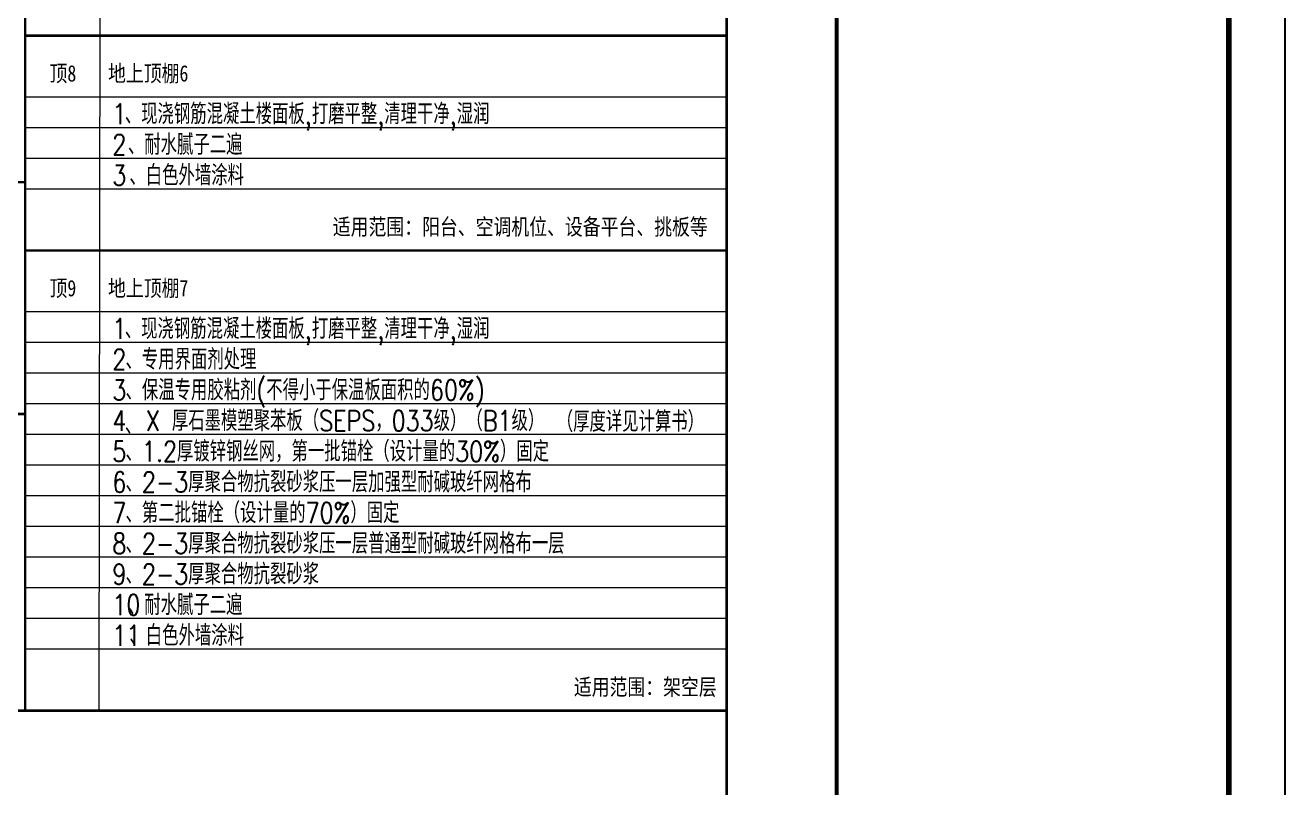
# Model space of a CAD drawing. Extents: x -518115 to 1124316, y -209821 to 1628073.
# Drawn here: x 875249 to 897714, y 969149 to 982750 of the extents above; entities that cross this region are included whole.
import ezdxf
from ezdxf.enums import TextEntityAlignment as Align

# ---------------------------------------------------------------- set-up
doc = ezdxf.new("R2010")
doc.units = 0
doc.header["$LTSCALE"] = 1000
doc.header["$MEASUREMENT"] = 0
doc.linetypes.add('CENTER', pattern=[50.8, 31.75, -6.35, 6.35, -6.35])
for name, color, linetype in [('3', 3, 'CENTER'), ('PUB_TEXT', 4, 'Continuous'), ('text', 7, 'Continuous'), ('图框', 140, 'Continuous')]:
    doc.layers.add(name, color=color, linetype=linetype)
doc.layers.add('yichutu', color=7, linetype='Continuous', true_color=0xffffff, plot=False)
doc.layers.add('填充', color=251, linetype='Continuous', lineweight=5)
doc.styles.add('-黑体', font='', dxfattribs={"width": 0.8})
doc.styles.add('_HZTXT', font='txt.shx', dxfattribs={"width": 0.8, "bigfont": 'hztxt.shx'})
doc.styles.get('-黑体').set_extended_font_data('SimHei')

# ---------------------------------------------------------------- blocks, each defined once
blk = doc.blocks.new('yct-841-594-84100-59399.9999999999-100-1000.0')
at = {"layer": 'yichutu', "color": 7, "true_color": 0xffffff}
blk.add_lwpolyline([(0, 0), (0, 59400), (84100, 59400), (84100, 0)], close=True, dxfattribs=at)
blk = doc.blocks.new('TK')
at = {"layer": '图框'}
blk.add_lwpolyline([(465375, 548714), (549475, 548714), (549475, 489314), (465375, 489314)], close=True, dxfattribs=at)
blk.add_lwpolyline([(465375, 548714), (549475, 548714), (549475, 489314), (465375, 489314)], close=True, dxfattribs=at)
at = {"layer": '图框', "const_width": 100}
blk.add_lwpolyline([(548475, 490314), (548475, 547714), (467875, 547714), (467875, 490314)], close=True, dxfattribs=at)
at = {"layer": '图框', "const_width": 70}
blk.add_lwpolyline([(541480, 490314), (541480, 547714)], dxfattribs=at)
blk = doc.blocks.new('BFDGBFDBDF')
at = {"layer": '3', "color": 4, "linetype": 'ByBlock', "const_width": 45.6}
blk.add_lwpolyline([(410694, 1009146), (480461, 1009146), (480461, 961246), (410694, 961246)], close=True, dxfattribs=at)
at = {"layer": '3', "color": 4, "const_width": 45.6}
for points in [[(467949, 1009146), (467949, 970524)], [(480461, 1009146), (480461, 967633)], [(467949, 982563), (480461, 982563)], [(452911, 979951), (467949, 979951)], [(467949, 978732), (480461, 978732)], [(452911, 975815), (467949, 975815)], [(452911, 975815), (467949, 975815)], [(452911, 970524), (480461, 970524)]]:
    blk.add_lwpolyline(points, dxfattribs=at)
at = {"layer": '填充'}
for p, q in [((469313, 1006410), (469261, 970524)), ((480461, 982563), (467949, 982563)), ((480461, 982563), (467949, 982563)), ((480461, 981468), (467949, 981468)), ((480461, 980921), (467949, 980921)), ((480461, 980374), (467949, 980374)), ((480461, 979827), (467949, 979827)), ((480461, 978732), (467949, 978732)), ((480461, 978732), (467949, 978732)), ((480461, 977638), (467949, 977638)), ((480461, 977091), (467949, 977091)), ((480461, 976544), (467949, 976544)), ((480461, 975996), (467949, 975996)), ((480461, 975449), (467949, 975449)), ((480461, 974902), (467949, 974902)), ((480461, 974355), (467949, 974355)), ((480461, 973808), (467949, 973808)), ((480461, 973260), (467949, 973260)), ((480461, 973260), (467949, 973260)), ((480461, 973260), (467949, 973260)), ((480461, 972713), (467949, 972713)), ((480461, 972166), (467949, 972166)), ((480461, 971619), (467949, 971619))]:
    blk.add_line(p, q, dxfattribs=at)
at = {"layer": 'PUB_TEXT', "color": 7, "style": '-黑体', "width": 0.8}
for s, p in [('顶8', (468621, 981658)), ('顶9', (468621, 977827))]:
    blk.add_text(s, height=291.8, dxfattribs=at).set_placement(p, align=Align.BOTTOM_CENTER)
for s, p in [('地上顶棚6', (469426, 981658)), ('地上顶棚7', (469426, 977827))]:
    blk.add_text(s, height=291.8, dxfattribs=at).set_placement(p, align=Align.BOTTOM_LEFT)
for s, height, p in [('适用范围：阳台、空调机位、设备平台、挑板等 ', 291.84, (480281, 978922)), ('适用范围：架空层', 291.8, (480281, 970714))]:
    blk.add_text(s, height=height, dxfattribs=at).set_placement(p, align=Align.BOTTOM_RIGHT)
at = {"layer": 'text', "style": '_HZTXT', "width": 0.8}
for s, height, p in [('1', 365, (469503, 980985)), ('、现浇钢筋混凝土楼面板,打磨平整,清理干净,湿润  ', 364.8, (469725, 980985)), ('2', 365, (469503, 980438)), ('、耐水腻子二遍', 364.8, (469781, 980438)), ('3', 365, (469503, 979891)), ('、白色外墙涂料', 364.8, (469807, 979891)), ('1', 365, (469503, 977155)), ('、现浇钢筋混凝土楼面板,打磨平整,清理干净,湿润  ', 364.8, (469725, 977155)), ('2', 365, (469503, 976607)), ('、专用界面剂处理', 364.8, (469738, 976607)), ('3', 365, (469503, 976060)), ('、保温专用胶粘剂(不得小于保温板面积的60%%%)', 364.8, (469738, 976060)), ('4', 365, (469503, 975513)), ('、', 365, (469726, 975449)), ('5', 365, (469503, 974966)), ('、1.2厚镀锌钢丝网，第一批锚栓（设计量的30%%%）固定', 364.8, (469738, 974966)), ('6', 365, (469503, 974419)), ('、2-3厚聚合物抗裂砂浆压一层加强型耐碱玻纤网格布', 364.8, (469738, 974419)), ('7', 365, (469503, 973871)), ('、第二批锚栓（设计量的70%%%）固定', 364.8, (469738, 973871)), ('8', 365, (469503, 973324)), ('、2-3厚聚合物抗裂砂浆压一层普通型耐碱玻纤网格布一层', 364.8, (469738, 973324)), ('9', 365, (469503, 972777)), ('、2-3厚聚合物抗裂砂浆', 364.8, (469738, 972777)), ('10', 364.8, (469503, 972230)), ('、耐水腻子二遍', 364.8, (469781, 972230)), ('、白色外墙涂料', 364.8, (469807, 971683)), ('11', 364.8, (469503, 971683))]:
    blk.add_text(s, height=height, dxfattribs=at).set_placement(p)
at = {"layer": 'text', "color": 6, "style": '_HZTXT', "width": 0.8}
blk.add_text('厚石墨模塑聚苯板（SEPS，033级）（B1级）', height=364.8, dxfattribs=at).set_placement((470565, 975513))
at = {"layer": 'text', "color": 3, "style": '_HZTXT', "width": 0.8}
for s, height, p in [('（厚度详见计算书）', 364.8, (477429, 975498)), ('X', 365, (470101, 975513))]:
    blk.add_text(s, height=height, dxfattribs=at).set_placement(p)

msp = doc.modelspace()

# ---------------------------------------------------------------- block references
for name, p in [('TK', (348239.1, 465318.4)), ('BFDGBFDBDF', (407300, 0))]:
    msp.add_blockref(name, p)
at = {"layer": 'yichutu'}
msp.add_blockref('yct-841-594-84100-59399.9999999999-100-1000.0', (813614.1, 954632.1), dxfattribs=at)

doc.saveas('drawing.dxf')
